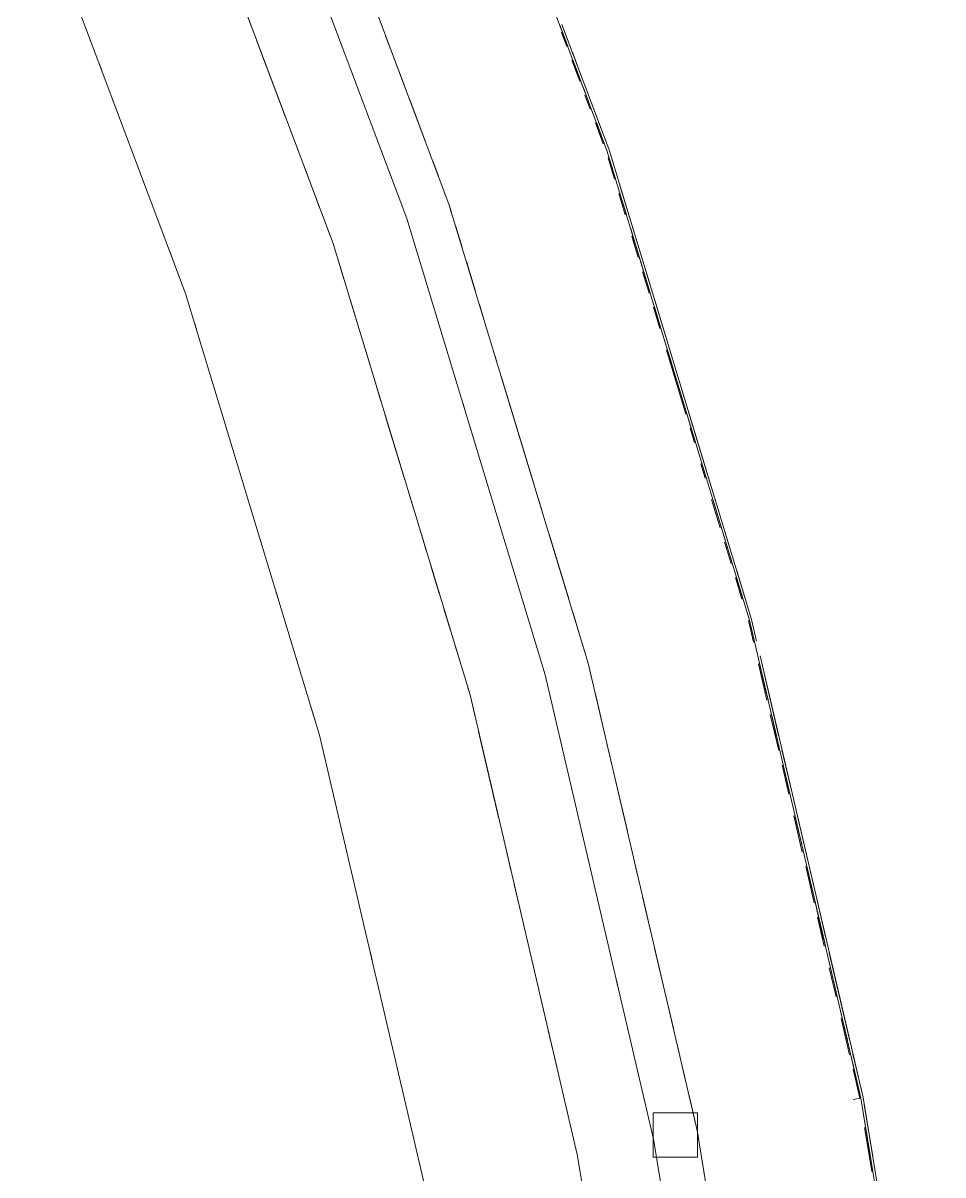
# Paper-space layout '01 Plans' of a CAD drawing. Header units: millimetres. Extents: x 5 to 415, y 7 to 290.
# Drawn here: x 150.58 to 158.85, y 200.46 to 210.81 of the extents above; entities that cross this region are included whole.
import ezdxf

# ---------------------------------------------------------------- set-up
doc = ezdxf.new("R2010")
doc.units = ezdxf.units.MM
doc.layers.add('GEOMETRY', color=7, linetype='Continuous')

# ---------------------------------------------------------------- blocks, each defined once
blk = doc.blocks.new('SHEET_01')
at = {"layer": 'GEOMETRY', "lineweight": 13}
for p, q in [((154.277, 213.796), (155.831, 209.668)), ((152.891, 213.222), (154.411, 209.186)), ((154.032, 209.057), (152.522, 213.069)), ((151.875, 212.801), (153.369, 208.832)), ((152.043, 208.382), (150.582, 212.265)), ((152.634, 210.785), (152.587, 210.911)), ((155.473, 210.675), (155.426, 210.8)), ((155.426, 210.8), (155.473, 210.675)), ((155.473, 210.675), (155.426, 210.8)), ((155.426, 210.8), (155.473, 210.675)), ((155.473, 210.675), (155.426, 210.8)), ((155.426, 210.8), (155.473, 210.675)), ((155.473, 210.675), (155.426, 210.8)), ((155.426, 210.8), (155.473, 210.675)), ((155.85, 209.674), (155.426, 210.8)), ((155.426, 210.8), (155.85, 209.674)), ((153.888, 210.573), (153.841, 210.699)), ((153.841, 210.699), (153.888, 210.573)), ((153.888, 210.573), (153.841, 210.699)), ((155.454, 210.669), (155.407, 210.794)), ((155.407, 210.794), (155.454, 210.669)), ((155.454, 210.669), (155.407, 210.794)), ((155.407, 210.794), (155.478, 210.606)), ((155.407, 210.794), (155.454, 210.669)), ((155.454, 210.669), (155.407, 210.794)), ((155.407, 210.794), (155.454, 210.669)), ((155.454, 210.669), (155.407, 210.794)), ((155.407, 210.794), (155.454, 210.669)), ((155.454, 210.669), (155.407, 210.794)), ((155.407, 210.794), (155.454, 210.669)), ((155.454, 210.669), (155.407, 210.794)), ((155.407, 210.794), (155.478, 210.606)), ((155.478, 210.606), (155.407, 210.794)), ((155.407, 210.794), (155.478, 210.606)), ((155.407, 210.794), (155.478, 210.606)), ((155.421, 210.728), (155.445, 210.665)), ((155.469, 210.603), (155.421, 210.728)), ((152.942, 209.966), (152.681, 210.659)), ((155.591, 210.362), (155.52, 210.55)), ((155.52, 210.55), (155.591, 210.362)), ((155.591, 210.362), (155.52, 210.55)), ((155.52, 210.55), (155.591, 210.362)), ((155.591, 210.362), (155.52, 210.55)), ((155.52, 210.55), (155.591, 210.362)), ((155.591, 210.362), (155.52, 210.55)), ((155.52, 210.55), (155.591, 210.362)), ((151.265, 210.449), (151.289, 210.386)), ((154.007, 210.258), (153.936, 210.447)), ((153.936, 210.447), (154.007, 210.258)), ((154.007, 210.258), (153.936, 210.447)), ((155.516, 210.478), (155.563, 210.352)), ((155.586, 210.29), (155.516, 210.478)), ((155.572, 210.356), (155.525, 210.481)), ((155.525, 210.481), (155.572, 210.356)), ((155.572, 210.356), (155.525, 210.481)), ((155.525, 210.481), (155.69, 210.043)), ((155.525, 210.481), (155.572, 210.356)), ((155.572, 210.356), (155.525, 210.481)), ((155.525, 210.481), (155.572, 210.356)), ((155.572, 210.356), (155.525, 210.481)), ((155.525, 210.481), (155.572, 210.356)), ((155.572, 210.356), (155.525, 210.481)), ((155.525, 210.481), (155.572, 210.356)), ((155.572, 210.356), (155.525, 210.481)), ((155.525, 210.481), (155.69, 210.043)), ((155.69, 210.043), (155.525, 210.481)), ((155.525, 210.481), (155.69, 210.043)), ((155.525, 210.481), (155.69, 210.043)), ((155.69, 210.043), (155.619, 210.231)), ((155.619, 210.231), (155.69, 210.043)), ((155.69, 210.043), (155.619, 210.231)), ((155.619, 210.231), (155.69, 210.043)), ((155.69, 210.043), (155.619, 210.231)), ((155.619, 210.231), (155.69, 210.043)), ((155.69, 210.043), (155.619, 210.231)), ((155.619, 210.231), (155.69, 210.043)), ((155.69, 210.043), (155.619, 210.231)), ((155.619, 210.231), (155.69, 210.043)), ((155.69, 210.043), (155.619, 210.231)), ((155.779, 209.862), (155.638, 210.237)), ((155.638, 210.237), (155.779, 209.862)), ((155.779, 209.862), (155.638, 210.237)), ((155.638, 210.237), (155.779, 209.862)), ((155.779, 209.862), (155.638, 210.237)), ((155.638, 210.237), (155.779, 209.862)), ((155.779, 209.862), (155.638, 210.237)), ((155.638, 210.237), (155.779, 209.862)), ((151.383, 210.136), (151.407, 210.073)), ((154.197, 209.753), (154.055, 210.132)), ((154.055, 210.132), (154.197, 209.753)), ((154.197, 209.753), (154.055, 210.132)), ((155.633, 210.165), (155.68, 210.04)), ((155.68, 210.04), (155.633, 210.165)), ((155.727, 209.915), (155.751, 209.852)), ((155.798, 209.727), (155.727, 209.915)), ((155.76, 209.855), (155.737, 209.918)), ((155.737, 209.918), (155.76, 209.855)), ((155.76, 209.855), (155.737, 209.918)), ((155.737, 209.918), (155.831, 209.668)), ((155.737, 209.918), (155.76, 209.855)), ((155.76, 209.855), (155.737, 209.918)), ((155.737, 209.918), (155.76, 209.855)), ((155.76, 209.855), (155.737, 209.918)), ((155.737, 209.918), (155.76, 209.855)), ((155.76, 209.855), (155.737, 209.918)), ((155.737, 209.918), (155.76, 209.855)), ((155.76, 209.855), (155.737, 209.918)), ((155.737, 209.918), (155.831, 209.668)), ((155.831, 209.668), (155.737, 209.918)), ((155.737, 209.918), (155.831, 209.668)), ((155.737, 209.918), (155.831, 209.668)), ((153.061, 209.651), (152.99, 209.84)), ((155.85, 209.674), (155.826, 209.737)), ((155.826, 209.737), (155.85, 209.674)), ((155.85, 209.674), (155.826, 209.737)), ((155.826, 209.737), (155.85, 209.674)), ((155.85, 209.674), (155.826, 209.737)), ((155.826, 209.737), (155.85, 209.674)), ((155.85, 209.674), (155.826, 209.737)), ((155.826, 209.737), (155.85, 209.674)), ((155.87, 209.54), (155.831, 209.668)), ((155.831, 209.668), (155.87, 209.54)), ((155.87, 209.54), (155.831, 209.668)), ((155.831, 209.668), (155.909, 209.412)), ((155.831, 209.668), (155.87, 209.54)), ((155.87, 209.54), (155.831, 209.668)), ((155.831, 209.668), (155.87, 209.54)), ((155.87, 209.54), (155.831, 209.668)), ((155.831, 209.668), (155.87, 209.54)), ((155.87, 209.54), (155.831, 209.668)), ((155.831, 209.668), (155.87, 209.54)), ((155.87, 209.54), (155.831, 209.668)), ((155.831, 209.668), (155.909, 209.412)), ((155.909, 209.412), (155.831, 209.668)), ((155.831, 209.668), (155.909, 209.412)), ((155.831, 209.668), (155.909, 209.412)), ((155.831, 209.668), (157.112, 205.447)), ((155.889, 209.546), (155.85, 209.674)), ((155.85, 209.674), (155.889, 209.546)), ((155.889, 209.546), (155.85, 209.674)), ((155.85, 209.674), (155.889, 209.546)), ((155.889, 209.546), (155.85, 209.674)), ((155.85, 209.674), (155.889, 209.546)), ((155.889, 209.546), (155.85, 209.674)), ((155.85, 209.674), (155.889, 209.546)), ((157.131, 205.452), (155.85, 209.674)), ((155.85, 209.674), (157.131, 205.452)), ((154.316, 209.438), (154.268, 209.564)), ((154.268, 209.564), (154.316, 209.438)), ((154.316, 209.438), (154.268, 209.564)), ((155.841, 209.601), (155.86, 209.537)), ((155.899, 209.409), (155.841, 209.601)), ((153.251, 209.147), (153.108, 209.525)), ((156.219, 208.459), (155.947, 209.354)), ((155.947, 209.354), (156.219, 208.459)), ((156.219, 208.459), (155.947, 209.354)), ((155.947, 209.354), (156.219, 208.459)), ((156.219, 208.459), (155.947, 209.354)), ((155.947, 209.354), (156.219, 208.459)), ((156.219, 208.459), (155.947, 209.354)), ((155.947, 209.354), (156.219, 208.459)), ((154.411, 209.186), (154.363, 209.312)), ((154.363, 209.312), (154.411, 209.186)), ((154.411, 209.186), (154.363, 209.312)), ((155.938, 209.281), (155.996, 209.089)), ((155.996, 209.089), (155.938, 209.281)), ((156.006, 209.092), (155.948, 209.284)), ((155.948, 209.284), (156.006, 209.092)), ((156.006, 209.092), (155.948, 209.284)), ((155.948, 209.284), (156.006, 209.092)), ((155.948, 209.284), (156.006, 209.092)), ((156.006, 209.092), (155.948, 209.284)), ((155.948, 209.284), (156.006, 209.092)), ((156.006, 209.092), (155.948, 209.284)), ((155.948, 209.284), (156.006, 209.092)), ((156.006, 209.092), (155.948, 209.284)), ((155.948, 209.284), (156.006, 209.092)), ((156.006, 209.092), (155.948, 209.284)), ((155.948, 209.284), (156.006, 209.092)), ((156.006, 209.092), (155.948, 209.284)), ((155.948, 209.284), (156.006, 209.092)), ((155.948, 209.284), (156.006, 209.092)), ((154.43, 209.121), (154.411, 209.186)), ((154.411, 209.186), (154.43, 209.121)), ((154.43, 209.121), (154.411, 209.186)), ((154.411, 209.186), (155.663, 205.058)), ((155.276, 204.955), (154.032, 209.057)), ((153.369, 208.832), (153.322, 208.958)), ((154.528, 208.799), (154.469, 208.992)), ((154.469, 208.992), (154.528, 208.799)), ((154.528, 208.799), (154.469, 208.992)), ((156.103, 208.772), (156.045, 208.964)), ((156.045, 208.964), (156.103, 208.772)), ((156.103, 208.772), (156.045, 208.964)), ((156.045, 208.964), (156.219, 208.389)), ((156.045, 208.964), (156.103, 208.772)), ((156.103, 208.772), (156.045, 208.964)), ((156.045, 208.964), (156.103, 208.772)), ((156.103, 208.772), (156.045, 208.964)), ((156.045, 208.964), (156.103, 208.772)), ((156.103, 208.772), (156.045, 208.964)), ((156.045, 208.964), (156.103, 208.772)), ((156.103, 208.772), (156.045, 208.964)), ((156.045, 208.964), (156.219, 208.389)), ((156.219, 208.389), (156.045, 208.964)), ((156.045, 208.964), (156.219, 208.389)), ((156.045, 208.964), (156.219, 208.389)), ((156.054, 208.897), (156.074, 208.833)), ((156.113, 208.705), (156.054, 208.897)), ((151.902, 208.758), (151.926, 208.695)), ((153.369, 208.832), (154.6, 204.774)), ((153.467, 208.51), (153.408, 208.703)), ((154.645, 208.412), (154.567, 208.67)), ((154.567, 208.67), (154.645, 208.412)), ((154.645, 208.412), (154.567, 208.67)), ((156.18, 208.517), (156.142, 208.644)), ((156.142, 208.644), (156.18, 208.517)), ((156.18, 208.517), (156.142, 208.644)), ((156.142, 208.644), (156.18, 208.517)), ((156.18, 208.517), (156.142, 208.644)), ((156.142, 208.644), (156.18, 208.517)), ((156.18, 208.517), (156.142, 208.644)), ((156.142, 208.644), (156.18, 208.517)), ((156.18, 208.517), (156.142, 208.644)), ((156.142, 208.644), (156.18, 208.517)), ((156.18, 208.517), (156.142, 208.644)), ((156.151, 208.577), (156.171, 208.513)), ((156.21, 208.386), (156.151, 208.577)), ((153.248, 204.411), (152.043, 208.382)), ((153.701, 207.737), (153.525, 208.317)), ((156.432, 207.755), (156.258, 208.331)), ((156.258, 208.331), (156.432, 207.755)), ((156.432, 207.755), (156.258, 208.331)), ((156.258, 208.331), (156.432, 207.755)), ((156.432, 207.755), (156.258, 208.331)), ((156.258, 208.331), (156.432, 207.755)), ((156.432, 207.755), (156.258, 208.331)), ((156.258, 208.331), (156.432, 207.755)), ((154.743, 208.089), (154.685, 208.283)), ((154.685, 208.283), (154.743, 208.089)), ((154.743, 208.089), (154.685, 208.283)), ((156.248, 208.258), (156.307, 208.066)), ((156.307, 208.066), (156.248, 208.258)), ((156.316, 208.069), (156.258, 208.261)), ((156.258, 208.261), (156.316, 208.069)), ((156.316, 208.069), (156.258, 208.261)), ((156.258, 208.261), (156.316, 208.069)), ((156.258, 208.261), (156.316, 208.069)), ((156.316, 208.069), (156.258, 208.261)), ((156.258, 208.261), (156.316, 208.069)), ((156.316, 208.069), (156.258, 208.261)), ((156.258, 208.261), (156.316, 208.069)), ((156.316, 208.069), (156.258, 208.261)), ((156.258, 208.261), (156.316, 208.069)), ((156.316, 208.069), (156.258, 208.261)), ((156.258, 208.261), (156.316, 208.069)), ((156.316, 208.069), (156.258, 208.261)), ((156.258, 208.261), (156.316, 208.069)), ((156.258, 208.261), (156.316, 208.069)), ((152.121, 208.126), (152.141, 208.062)), ((154.841, 207.767), (154.782, 207.96)), ((154.782, 207.96), (154.841, 207.767)), ((154.841, 207.767), (154.782, 207.96)), ((156.413, 207.749), (156.355, 207.941)), ((156.355, 207.941), (156.413, 207.749)), ((156.413, 207.749), (156.355, 207.941)), ((156.355, 207.941), (156.627, 207.046)), ((156.355, 207.941), (156.413, 207.749)), ((156.413, 207.749), (156.355, 207.941)), ((156.355, 207.941), (156.413, 207.749)), ((156.413, 207.749), (156.355, 207.941)), ((156.355, 207.941), (156.413, 207.749)), ((156.413, 207.749), (156.355, 207.941)), ((156.355, 207.941), (156.413, 207.749)), ((156.413, 207.749), (156.355, 207.941)), ((156.355, 207.941), (156.627, 207.046)), ((156.627, 207.046), (156.355, 207.941)), ((156.355, 207.941), (156.627, 207.046)), ((156.355, 207.941), (156.627, 207.046)), ((156.365, 207.874), (156.404, 207.746)), ((156.539, 207.298), (156.365, 207.874)), ((153.799, 207.415), (153.74, 207.608)), ((155.174, 206.671), (154.88, 207.638)), ((154.88, 207.638), (155.174, 206.671)), ((155.174, 206.671), (154.88, 207.638)), ((156.529, 207.435), (156.471, 207.627)), ((156.471, 207.627), (156.529, 207.435)), ((156.529, 207.435), (156.471, 207.627)), ((156.471, 207.627), (156.529, 207.435)), ((156.529, 207.435), (156.471, 207.627)), ((156.471, 207.627), (156.529, 207.435)), ((156.529, 207.435), (156.471, 207.627)), ((156.471, 207.627), (156.529, 207.435)), ((156.462, 207.554), (156.501, 207.426)), ((156.51, 207.429), (156.471, 207.557)), ((156.471, 207.557), (156.51, 207.429)), ((156.51, 207.429), (156.471, 207.557)), ((156.471, 207.557), (156.51, 207.429)), ((156.51, 207.429), (156.471, 207.557)), ((156.471, 207.557), (156.51, 207.429)), ((156.51, 207.429), (156.471, 207.557)), ((156.471, 207.557), (156.51, 207.429)), ((156.51, 207.429), (156.471, 207.557)), ((156.471, 207.557), (156.51, 207.429)), ((156.51, 207.429), (156.471, 207.557)), ((154.537, 207.39), (154.557, 207.326)), ((154.557, 207.326), (154.537, 207.39)), ((154.537, 207.39), (154.557, 207.326)), ((154.014, 206.706), (153.838, 207.286)), ((156.84, 206.411), (156.568, 207.307)), ((156.568, 207.307), (156.84, 206.411)), ((156.84, 206.411), (156.568, 207.307)), ((156.568, 207.307), (156.84, 206.411)), ((156.84, 206.411), (156.568, 207.307)), ((156.568, 207.307), (156.84, 206.411)), ((156.84, 206.411), (156.568, 207.307)), ((156.568, 207.307), (156.84, 206.411)), ((156.627, 207.046), (156.568, 207.237)), ((156.568, 207.237), (156.627, 207.046)), ((156.627, 207.046), (156.568, 207.237)), ((156.568, 207.237), (156.627, 207.046)), ((156.627, 207.046), (156.568, 207.237)), ((156.568, 207.237), (156.627, 207.046)), ((156.627, 207.046), (156.568, 207.237)), ((156.568, 207.237), (156.627, 207.046)), ((156.627, 207.046), (156.568, 207.237)), ((156.568, 207.237), (156.627, 207.046)), ((156.627, 207.046), (156.568, 207.237)), ((156.578, 207.171), (156.617, 207.043)), ((156.617, 207.043), (156.578, 207.171)), ((156.675, 206.851), (156.714, 206.723)), ((156.714, 206.723), (156.675, 206.851)), ((156.724, 206.726), (156.685, 206.854)), ((156.685, 206.854), (156.724, 206.726)), ((156.724, 206.726), (156.685, 206.854)), ((156.685, 206.854), (156.724, 206.726)), ((156.685, 206.854), (156.724, 206.726)), ((156.724, 206.726), (156.685, 206.854)), ((156.685, 206.854), (156.724, 206.726)), ((156.724, 206.726), (156.685, 206.854)), ((156.685, 206.854), (156.724, 206.726)), ((156.724, 206.726), (156.685, 206.854)), ((156.685, 206.854), (156.724, 206.726)), ((156.724, 206.726), (156.685, 206.854)), ((156.685, 206.854), (156.724, 206.726)), ((156.724, 206.726), (156.685, 206.854)), ((156.685, 206.854), (156.724, 206.726)), ((156.685, 206.854), (156.724, 206.726)), ((154.112, 206.384), (154.053, 206.577)), ((155.252, 206.413), (155.213, 206.542)), ((155.213, 206.542), (155.252, 206.413)), ((155.252, 206.413), (155.213, 206.542)), ((156.772, 206.531), (156.811, 206.403)), ((156.85, 206.275), (156.772, 206.531)), ((156.821, 206.406), (156.782, 206.534)), ((156.782, 206.534), (156.821, 206.406)), ((156.821, 206.406), (156.782, 206.534)), ((156.782, 206.534), (156.956, 205.958)), ((156.782, 206.534), (156.821, 206.406)), ((156.821, 206.406), (156.782, 206.534)), ((156.782, 206.534), (156.821, 206.406)), ((156.821, 206.406), (156.782, 206.534)), ((156.782, 206.534), (156.821, 206.406)), ((156.821, 206.406), (156.782, 206.534)), ((156.782, 206.534), (156.821, 206.406)), ((156.821, 206.406), (156.782, 206.534)), ((156.782, 206.534), (156.956, 205.958)), ((156.956, 205.958), (156.782, 206.534)), ((156.782, 206.534), (156.956, 205.958)), ((156.782, 206.534), (156.956, 205.958)), ((154.209, 206.062), (154.151, 206.255)), ((156.937, 206.092), (156.879, 206.283)), ((156.879, 206.283), (156.937, 206.092)), ((156.937, 206.092), (156.879, 206.283)), ((156.879, 206.283), (156.937, 206.092)), ((156.937, 206.092), (156.879, 206.283)), ((156.879, 206.283), (156.937, 206.092)), ((156.937, 206.092), (156.879, 206.283)), ((156.879, 206.283), (156.937, 206.092)), ((155.487, 205.639), (155.311, 206.219)), ((155.311, 206.219), (155.487, 205.639)), ((155.487, 205.639), (155.311, 206.219)), ((156.918, 206.086), (156.879, 206.214)), ((156.879, 206.214), (156.918, 206.086)), ((156.918, 206.086), (156.879, 206.214)), ((156.879, 206.214), (156.918, 206.086)), ((156.918, 206.086), (156.879, 206.214)), ((156.879, 206.214), (156.918, 206.086)), ((156.918, 206.086), (156.879, 206.214)), ((156.879, 206.214), (156.918, 206.086)), ((156.918, 206.086), (156.879, 206.214)), ((156.879, 206.214), (156.918, 206.086)), ((156.918, 206.086), (156.879, 206.214)), ((156.889, 206.147), (156.908, 206.083)), ((156.947, 205.956), (156.889, 206.147)), ((154.327, 205.676), (154.248, 205.933)), ((157.131, 205.452), (156.995, 205.9)), ((156.995, 205.9), (157.131, 205.452)), ((157.131, 205.452), (156.995, 205.9)), ((156.995, 205.9), (157.131, 205.452)), ((157.131, 205.452), (156.995, 205.9)), ((156.995, 205.9), (157.131, 205.452)), ((157.131, 205.452), (156.995, 205.9)), ((156.995, 205.9), (157.131, 205.452)), ((156.986, 205.828), (157.044, 205.636)), ((157.044, 205.636), (156.986, 205.828)), ((157.053, 205.638), (156.995, 205.83)), ((156.995, 205.83), (157.053, 205.638)), ((157.053, 205.638), (156.995, 205.83)), ((156.995, 205.83), (157.053, 205.638)), ((156.995, 205.83), (157.053, 205.638)), ((157.053, 205.638), (156.995, 205.83)), ((156.995, 205.83), (157.053, 205.638)), ((157.053, 205.638), (156.995, 205.83)), ((156.995, 205.83), (157.053, 205.638)), ((157.053, 205.638), (156.995, 205.83)), ((156.995, 205.83), (157.053, 205.638)), ((157.053, 205.638), (156.995, 205.83)), ((156.995, 205.83), (157.053, 205.638)), ((157.053, 205.638), (156.995, 205.83)), ((156.995, 205.83), (157.053, 205.638)), ((156.995, 205.83), (157.053, 205.638)), ((152.859, 205.692), (152.879, 205.628)), ((154.424, 205.353), (154.366, 205.547)), ((155.584, 205.316), (155.526, 205.51)), ((155.526, 205.51), (155.584, 205.316)), ((155.584, 205.316), (155.526, 205.51)), ((157.112, 205.447), (157.092, 205.511)), ((157.092, 205.511), (157.112, 205.447)), ((157.112, 205.447), (157.092, 205.511)), ((157.092, 205.511), (157.112, 205.447)), ((157.092, 205.511), (157.112, 205.447)), ((157.112, 205.447), (157.092, 205.511)), ((157.092, 205.511), (157.112, 205.447)), ((157.112, 205.447), (157.092, 205.511)), ((157.092, 205.511), (157.112, 205.447)), ((157.112, 205.447), (157.092, 205.511)), ((157.092, 205.511), (157.112, 205.447)), ((157.112, 205.447), (157.092, 205.511)), ((157.092, 205.511), (157.112, 205.447)), ((157.112, 205.447), (157.092, 205.511)), ((157.092, 205.511), (157.112, 205.447)), ((157.092, 205.511), (157.112, 205.447)), ((157.102, 205.444), (157.147, 205.249)), ((157.147, 205.249), (157.102, 205.444)), ((157.157, 205.251), (157.112, 205.447)), ((157.112, 205.447), (157.157, 205.251)), ((157.157, 205.251), (157.112, 205.447)), ((157.112, 205.447), (157.157, 205.251)), ((157.112, 205.447), (157.157, 205.251)), ((157.157, 205.251), (157.112, 205.447)), ((157.112, 205.447), (157.157, 205.251)), ((157.157, 205.251), (157.112, 205.447)), ((157.112, 205.447), (157.157, 205.251)), ((157.157, 205.251), (157.112, 205.447)), ((157.112, 205.447), (157.157, 205.251)), ((157.157, 205.251), (157.112, 205.447)), ((157.112, 205.447), (157.157, 205.251)), ((157.157, 205.251), (157.112, 205.447)), ((157.112, 205.447), (157.157, 205.251)), ((157.112, 205.447), (157.157, 205.251)), ((157.112, 205.447), (158.113, 201.151)), ((157.176, 205.256), (157.131, 205.452)), ((157.131, 205.452), (157.176, 205.256)), ((157.176, 205.256), (157.131, 205.452)), ((157.131, 205.452), (157.176, 205.256)), ((157.176, 205.256), (157.131, 205.452)), ((157.131, 205.452), (157.176, 205.256)), ((157.176, 205.256), (157.131, 205.452)), ((157.131, 205.452), (157.176, 205.256)), ((157.176, 205.256), (157.131, 205.452)), ((157.131, 205.452), (157.176, 205.256)), ((154.522, 205.031), (154.463, 205.225)), ((155.663, 205.058), (155.624, 205.187)), ((155.624, 205.187), (155.663, 205.058)), ((155.663, 205.058), (155.624, 205.187)), ((157.374, 204.41), (157.207, 205.126)), ((157.207, 205.126), (157.374, 204.41)), ((157.374, 204.41), (157.207, 205.126)), ((157.207, 205.126), (157.374, 204.41)), ((157.374, 204.41), (157.207, 205.126)), ((157.207, 205.126), (157.374, 204.41)), ((157.374, 204.41), (157.207, 205.126)), ((157.207, 205.126), (157.374, 204.41)), ((158.133, 201.155), (157.207, 205.126)), ((157.207, 205.126), (158.133, 201.155)), ((155.693, 204.927), (155.663, 205.058)), ((155.663, 205.058), (155.693, 204.927)), ((155.693, 204.927), (155.663, 205.058)), ((155.663, 205.058), (156.642, 200.858)), ((157.193, 205.054), (157.254, 204.793)), ((157.269, 204.728), (157.193, 205.054)), ((157.263, 204.796), (157.203, 205.056)), ((157.203, 205.056), (157.263, 204.796)), ((157.263, 204.796), (157.203, 205.056)), ((157.203, 205.056), (157.279, 204.731)), ((157.203, 205.056), (157.263, 204.796)), ((157.263, 204.796), (157.203, 205.056)), ((157.203, 205.056), (157.263, 204.796)), ((157.263, 204.796), (157.203, 205.056)), ((157.203, 205.056), (157.263, 204.796)), ((157.263, 204.796), (157.203, 205.056)), ((157.203, 205.056), (157.263, 204.796)), ((157.263, 204.796), (157.203, 205.056)), ((157.203, 205.056), (157.279, 204.731)), ((157.279, 204.731), (157.203, 205.056)), ((157.203, 205.056), (157.279, 204.731)), ((157.203, 205.056), (157.279, 204.731)), ((156.25, 200.78), (155.276, 204.955)), ((154.6, 204.774), (154.581, 204.838)), ((155.8, 204.468), (155.724, 204.796)), ((155.724, 204.796), (155.8, 204.468)), ((155.8, 204.468), (155.724, 204.796)), ((154.646, 204.577), (154.6, 204.774)), ((154.6, 204.774), (155.563, 200.644)), ((153.17, 204.667), (153.19, 204.603)), ((157.299, 204.598), (157.345, 204.403)), ((157.375, 204.273), (157.299, 204.598)), ((157.354, 204.405), (157.309, 204.6)), ((157.309, 204.6), (157.354, 204.405)), ((157.354, 204.405), (157.309, 204.6)), ((157.309, 204.6), (157.385, 204.275)), ((157.309, 204.6), (157.354, 204.405)), ((157.354, 204.405), (157.309, 204.6)), ((157.309, 204.6), (157.354, 204.405)), ((157.354, 204.405), (157.309, 204.6)), ((157.309, 204.6), (157.354, 204.405)), ((157.354, 204.405), (157.309, 204.6)), ((157.309, 204.6), (157.354, 204.405)), ((157.354, 204.405), (157.309, 204.6)), ((157.309, 204.6), (157.385, 204.275)), ((157.385, 204.275), (157.309, 204.6)), ((157.309, 204.6), (157.385, 204.275)), ((157.309, 204.6), (157.385, 204.275)), ((154.19, 200.37), (153.248, 204.411)), ((154.86, 203.659), (154.677, 204.446)), ((156.015, 203.549), (155.831, 204.336)), ((155.831, 204.336), (156.015, 203.549)), ((156.015, 203.549), (155.831, 204.336)), ((157.48, 203.954), (157.404, 204.28)), ((157.404, 204.28), (157.48, 203.954)), ((157.48, 203.954), (157.404, 204.28)), ((157.404, 204.28), (157.48, 203.954)), ((157.48, 203.954), (157.404, 204.28)), ((157.404, 204.28), (157.48, 203.954)), ((157.48, 203.954), (157.404, 204.28)), ((157.404, 204.28), (157.48, 203.954)), ((157.405, 204.142), (157.451, 203.947)), ((157.466, 203.882), (157.405, 204.142)), ((157.461, 203.95), (157.415, 204.145)), ((157.415, 204.145), (157.461, 203.95)), ((157.461, 203.95), (157.415, 204.145)), ((157.415, 204.145), (157.476, 203.884)), ((157.415, 204.145), (157.461, 203.95)), ((157.461, 203.95), (157.415, 204.145)), ((157.415, 204.145), (157.461, 203.95)), ((157.461, 203.95), (157.415, 204.145)), ((157.415, 204.145), (157.461, 203.95)), ((157.461, 203.95), (157.415, 204.145)), ((157.415, 204.145), (157.461, 203.95)), ((157.461, 203.95), (157.415, 204.145)), ((157.415, 204.145), (157.476, 203.884)), ((157.476, 203.884), (157.415, 204.145)), ((157.415, 204.145), (157.476, 203.884)), ((157.415, 204.145), (157.476, 203.884)), ((153.385, 203.825), (153.4, 203.76)), ((157.693, 203.043), (157.51, 203.824)), ((157.51, 203.824), (157.693, 203.043)), ((157.693, 203.043), (157.51, 203.824)), ((157.51, 203.824), (157.693, 203.043)), ((157.693, 203.043), (157.51, 203.824)), ((157.51, 203.824), (157.693, 203.043)), ((157.693, 203.043), (157.51, 203.824)), ((157.51, 203.824), (157.693, 203.043)), ((157.512, 203.687), (157.572, 203.427)), ((157.587, 203.361), (157.512, 203.687)), ((157.582, 203.429), (157.521, 203.689)), ((157.521, 203.689), (157.582, 203.429)), ((157.582, 203.429), (157.521, 203.689)), ((157.521, 203.689), (157.597, 203.364)), ((157.521, 203.689), (157.582, 203.429)), ((157.582, 203.429), (157.521, 203.689)), ((157.521, 203.689), (157.582, 203.429)), ((157.582, 203.429), (157.521, 203.689)), ((157.521, 203.689), (157.582, 203.429)), ((157.582, 203.429), (157.521, 203.689)), ((157.521, 203.689), (157.582, 203.429)), ((157.582, 203.429), (157.521, 203.689)), ((157.521, 203.689), (157.597, 203.364)), ((157.597, 203.364), (157.521, 203.689)), ((157.521, 203.689), (157.597, 203.364)), ((157.521, 203.689), (157.597, 203.364)), ((154.967, 203.2), (154.891, 203.528)), ((156.106, 203.155), (156.045, 203.418)), ((156.045, 203.418), (156.106, 203.155)), ((156.106, 203.155), (156.045, 203.418)), ((157.618, 203.231), (157.663, 203.036)), ((157.694, 202.906), (157.618, 203.231)), ((157.673, 203.038), (157.628, 203.234)), ((157.628, 203.234), (157.673, 203.038)), ((157.673, 203.038), (157.628, 203.234)), ((157.628, 203.234), (157.795, 202.518)), ((157.628, 203.234), (157.673, 203.038)), ((157.673, 203.038), (157.628, 203.234)), ((157.628, 203.234), (157.673, 203.038)), ((157.673, 203.038), (157.628, 203.234)), ((157.628, 203.234), (157.673, 203.038)), ((157.673, 203.038), (157.628, 203.234)), ((157.628, 203.234), (157.673, 203.038)), ((157.673, 203.038), (157.628, 203.234)), ((157.628, 203.234), (157.795, 202.518)), ((157.795, 202.518), (157.628, 203.234)), ((157.628, 203.234), (157.795, 202.518)), ((157.628, 203.234), (157.795, 202.518)), ((155.059, 202.807), (154.998, 203.069)), ((156.229, 202.63), (156.152, 202.958)), ((156.152, 202.958), (156.229, 202.63)), ((156.229, 202.63), (156.152, 202.958)), ((157.779, 202.583), (157.719, 202.843)), ((157.719, 202.843), (157.779, 202.583)), ((157.779, 202.583), (157.719, 202.843)), ((157.719, 202.843), (157.779, 202.583)), ((157.779, 202.583), (157.719, 202.843)), ((157.719, 202.843), (157.779, 202.583)), ((157.779, 202.583), (157.719, 202.843)), ((157.719, 202.843), (157.779, 202.583)), ((157.779, 202.583), (157.719, 202.843)), ((157.719, 202.843), (157.779, 202.583)), ((157.779, 202.583), (157.719, 202.843)), ((157.799, 202.587), (157.723, 202.913)), ((157.723, 202.913), (157.799, 202.587)), ((157.799, 202.587), (157.723, 202.913)), ((157.723, 202.913), (157.799, 202.587)), ((157.799, 202.587), (157.723, 202.913)), ((157.723, 202.913), (157.799, 202.587)), ((157.799, 202.587), (157.723, 202.913)), ((157.723, 202.913), (157.799, 202.587)), ((157.724, 202.776), (157.77, 202.581)), ((157.785, 202.515), (157.724, 202.776)), ((155.273, 201.889), (155.089, 202.676)), ((153.704, 202.456), (153.719, 202.391)), ((156.428, 201.777), (156.259, 202.499)), ((156.259, 202.499), (156.428, 201.777)), ((156.428, 201.777), (156.259, 202.499)), ((158.011, 201.676), (157.829, 202.457)), ((157.829, 202.457), (158.011, 201.676)), ((158.011, 201.676), (157.829, 202.457)), ((157.829, 202.457), (158.011, 201.676)), ((158.011, 201.676), (157.829, 202.457)), ((157.829, 202.457), (158.011, 201.676)), ((158.011, 201.676), (157.829, 202.457)), ((157.829, 202.457), (158.011, 201.676)), ((157.901, 202.062), (157.825, 202.387)), ((157.825, 202.387), (157.901, 202.062)), ((157.901, 202.062), (157.825, 202.387)), ((157.825, 202.387), (157.901, 202.062)), ((157.825, 202.387), (157.901, 202.062)), ((157.901, 202.062), (157.825, 202.387)), ((157.825, 202.387), (157.901, 202.062)), ((157.901, 202.062), (157.825, 202.387)), ((157.825, 202.387), (157.901, 202.062)), ((157.901, 202.062), (157.825, 202.387)), ((157.825, 202.387), (157.901, 202.062)), ((157.901, 202.062), (157.825, 202.387)), ((157.825, 202.387), (157.901, 202.062)), ((157.901, 202.062), (157.825, 202.387)), ((157.825, 202.387), (157.901, 202.062)), ((157.825, 202.387), (157.901, 202.062)), ((157.83, 202.32), (157.891, 202.06)), ((157.891, 202.06), (157.83, 202.32)), ((155.915, 202.215), (155.93, 202.15)), ((155.93, 202.15), (155.915, 202.215)), ((155.915, 202.215), (155.93, 202.15)), ((157.992, 201.671), (157.931, 201.932)), ((157.931, 201.932), (157.992, 201.671)), ((157.992, 201.671), (157.931, 201.932)), ((157.931, 201.932), (158.113, 201.151)), ((157.931, 201.932), (157.992, 201.671)), ((157.992, 201.671), (157.931, 201.932)), ((157.931, 201.932), (157.992, 201.671)), ((157.992, 201.671), (157.931, 201.932)), ((157.931, 201.932), (157.992, 201.671)), ((157.992, 201.671), (157.931, 201.932)), ((157.931, 201.932), (157.992, 201.671)), ((157.992, 201.671), (157.931, 201.932)), ((157.931, 201.932), (158.113, 201.151)), ((158.113, 201.151), (157.931, 201.932)), ((157.931, 201.932), (158.113, 201.151)), ((157.931, 201.932), (158.113, 201.151)), ((157.936, 201.865), (157.982, 201.669)), ((158.012, 201.539), (157.936, 201.865)), ((155.38, 201.43), (155.303, 201.758)), ((156.535, 201.318), (156.458, 201.646)), ((156.458, 201.646), (156.535, 201.318)), ((156.535, 201.318), (156.458, 201.646)), ((158.118, 201.22), (158.042, 201.545)), ((158.042, 201.545), (158.118, 201.22)), ((158.118, 201.22), (158.042, 201.545)), ((158.042, 201.545), (158.118, 201.22)), ((158.118, 201.22), (158.042, 201.545)), ((158.042, 201.545), (158.118, 201.22)), ((158.118, 201.22), (158.042, 201.545)), ((158.042, 201.545), (158.118, 201.22)), ((158.098, 201.216), (158.037, 201.476)), ((158.037, 201.476), (158.098, 201.216)), ((158.098, 201.216), (158.037, 201.476)), ((158.037, 201.476), (158.098, 201.216)), ((158.098, 201.216), (158.037, 201.476)), ((158.037, 201.476), (158.098, 201.216)), ((158.098, 201.216), (158.037, 201.476)), ((158.037, 201.476), (158.098, 201.216)), ((158.098, 201.216), (158.037, 201.476)), ((158.037, 201.476), (158.098, 201.216)), ((158.098, 201.216), (158.037, 201.476)), ((158.043, 201.409), (158.088, 201.214)), ((158.103, 201.149), (158.043, 201.409)), ((155.563, 200.644), (155.41, 201.299)), ((156.642, 200.858), (156.566, 201.186)), ((156.566, 201.186), (156.642, 200.858)), ((156.642, 200.858), (156.566, 201.186)), ((158.113, 201.151), (158.045, 201.137)), ((158.113, 201.151), (158.832, 196.799)), ((158.852, 196.801), (158.133, 201.155)), ((158.133, 201.155), (158.852, 196.801)), ((158.22, 200.627), (158.144, 201.089)), ((158.144, 201.089), (158.22, 200.627)), ((158.22, 200.627), (158.144, 201.089)), ((158.144, 201.089), (158.22, 200.627)), ((158.22, 200.627), (158.144, 201.089)), ((158.144, 201.089), (158.22, 200.627)), ((158.22, 200.627), (158.144, 201.089)), ((158.144, 201.089), (158.22, 200.627)), ((156.646, 201.019), (156.246, 201.019)), ((156.246, 201.019), (156.246, 200.619)), ((156.566, 201.019), (156.646, 201.019)), ((156.646, 201.019), (156.646, 200.779)), ((156.646, 200.619), (156.646, 201.019)), ((156.646, 201.019), (156.646, 201.019)), ((158.2, 200.623), (158.146, 200.953)), ((158.146, 200.953), (158.2, 200.623)), ((158.2, 200.623), (158.146, 200.953)), ((158.146, 200.953), (158.222, 200.491)), ((158.146, 200.953), (158.2, 200.623)), ((158.2, 200.623), (158.146, 200.953)), ((158.146, 200.953), (158.2, 200.623)), ((158.2, 200.623), (158.146, 200.953)), ((158.146, 200.953), (158.2, 200.623)), ((158.2, 200.623), (158.146, 200.953)), ((158.146, 200.953), (158.2, 200.623)), ((158.2, 200.623), (158.146, 200.953)), ((158.146, 200.953), (158.222, 200.491)), ((158.222, 200.491), (158.146, 200.953)), ((158.146, 200.953), (158.222, 200.491)), ((158.146, 200.953), (158.222, 200.491)), ((158.147, 200.885), (158.191, 200.621)), ((158.212, 200.489), (158.147, 200.885)), ((156.948, 196.551), (156.25, 200.78)), ((156.653, 200.792), (156.642, 200.858)), ((156.642, 200.858), (156.653, 200.792)), ((156.653, 200.792), (156.642, 200.858)), ((156.642, 200.858), (157.345, 196.603)), ((156.752, 200.193), (156.675, 200.659)), ((156.675, 200.659), (156.752, 200.193)), ((156.752, 200.193), (156.675, 200.659)), ((155.706, 199.78), (155.563, 200.644)), ((155.563, 200.644), (156.254, 196.459)), ((156.246, 200.619), (156.646, 200.619)), ((156.246, 200.619), (156.246, 200.619))]:
    blk.add_line(p, q, dxfattribs=at)

psp = doc.layouts.new('01 Plans')

# ---------------------------------------------------------------- block references
psp.add_blockref('SHEET_01', (0, 0))

doc.saveas('drawing.dxf')
